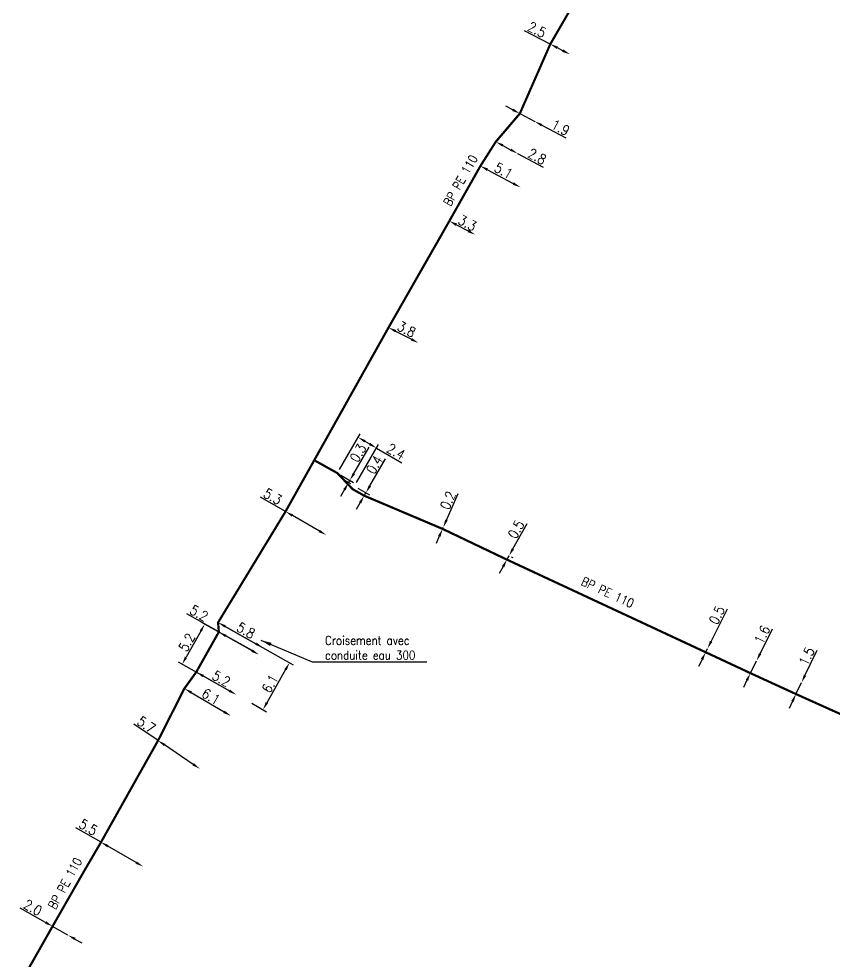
# Model space of a CAD drawing. Header units: millimetres. Extents: x 184998 to 186003, y 126995 to 128002.
# Drawn here: x 185274.8 to 185366.9, y 127391.6 to 127498 of the extents above; entities that cross this region are included whole.
import ezdxf

# ---------------------------------------------------------------- set-up
doc = ezdxf.new("R2010")
doc.units = ezdxf.units.MM
doc.header["$PDMODE"] = 34
doc.linetypes.add('L_25_PE', pattern=[2000, 1000, 1000])
doc.layers.get('DEFPOINTS').update_dxf_attribs({"linetype": 'CONTINUOUS'})
doc.layers.add('L_150', color=1, linetype='CONTINUOUS')
doc.styles.get("Standard").update_dxf_attribs({"font": 'romans.shx', "width": 0.85})
doc.dimstyles.get("Standard").update_dxf_attribs({"dimtxt": 1.5, "dimasz": 1.2, "dimexe": 0.625, "dimexo": 0.625, "dimgap": 0.25, "dimtad": 1, "dimdec": 1, "dimzin": 0, "dimdsep": 46, "dimtxsty": 'Standard', "dimcen": -0.5, "dimadec": 0, "dimazin": 0, "dimtfac": 1, "dimtdec": 1, "dimtmove": 0, "dimatfit": 3, "dimfxl": 0, "dimtolj": 1, "dimtzin": 0, "dimarcsym": 0})

# ---------------------------------------------------------------- blocks, each defined once
blk = doc.blocks.new('*D316')
at = {"layer": 'DEFPOINTS', "color": 0, "linetype": 'Continuous', "transparency": 16777216}
for p in [(185278.64, 127395.49), (185280.38, 127394.5), (185280.38, 127394.5)]:
    blk.add_point(p, dxfattribs=at)
at = {"layer": 'L_150', "color": 0, "linetype": 'Continuous', "lineweight": -2, "transparency": 16777216}
for p, q in [((185277.86, 127395.93), (185275, 127397.54)), ((185280.38, 127394.5), (185278.64, 127395.49)), ((185281.17, 127394.06), (185281.95, 127393.62))]:
    blk.add_line(p, q, dxfattribs=at)
at = {"layer": 'L_150', "color": 0, "linetype": 'Continuous', "transparency": 16777216}
for points in [[(185277.93, 127396.06), (185277.78, 127395.8), (185278.64, 127395.49)], [(185281.24, 127394.19), (185281.09, 127393.93), (185280.38, 127394.5)]]:
    blk.add_solid(points, dxfattribs=at)
at = {"layer": 'L_150', "color": 0, "linetype": 'Continuous', "transparency": 16777216, "insert": (185276.41, 127397.61), "char_height": 1.125, "attachment_point": 5, "rotation": 330.531}
blk.add_mtext('\\A1;2.0', dxfattribs=at)
blk = doc.blocks.new('*D317')
at = {"layer": 'DEFPOINTS', "color": 0, "linetype": 'Continuous', "transparency": 16777216}
for p in [(185284.11, 127404.99), (185288.87, 127402.24), (185288.87, 127402.24)]:
    blk.add_point(p, dxfattribs=at)
at = {"layer": 'L_150', "color": 0, "linetype": 'Continuous', "lineweight": -2, "transparency": 16777216}
for p, q in [((185284.11, 127404.99), (185281.27, 127406.63)), ((185288.09, 127402.69), (185284.89, 127404.54))]:
    blk.add_line(p, q, dxfattribs=at)
at = {"layer": 'L_150', "color": 0, "linetype": 'Continuous', "transparency": 16777216}
for points in [[(185284.96, 127404.67), (185284.81, 127404.41), (185284.11, 127404.99)], [(185288.16, 127402.82), (185288.01, 127402.56), (185288.87, 127402.24)]]:
    blk.add_solid(points, dxfattribs=at)
at = {"layer": 'L_150', "color": 0, "linetype": 'Continuous', "transparency": 16777216, "insert": (185282.67, 127406.69), "char_height": 1.125, "attachment_point": 5, "rotation": 329.9865}
blk.add_mtext('\\A1;5.5', dxfattribs=at)
blk = doc.blocks.new('*D318')
at = {"layer": 'DEFPOINTS', "color": 0, "linetype": 'Continuous', "transparency": 16777216}
for p in [(185290.55, 127416.47), (185295.27, 127413.28), (185295.27, 127413.28)]:
    blk.add_point(p, dxfattribs=at)
at = {"layer": 'L_150', "color": 0, "linetype": 'Continuous', "lineweight": -2, "transparency": 16777216}
for p, q in [((185290.55, 127416.47), (185287.83, 127418.31)), ((185294.52, 127413.78), (185291.29, 127415.97))]:
    blk.add_line(p, q, dxfattribs=at)
at = {"layer": 'L_150', "color": 0, "linetype": 'Continuous', "transparency": 16777216}
for points in [[(185291.38, 127416.09), (185291.21, 127415.84), (185290.55, 127416.47)], [(185294.61, 127413.91), (185294.44, 127413.66), (185295.27, 127413.28)]]:
    blk.add_solid(points, dxfattribs=at)
at = {"layer": 'L_150', "color": 0, "linetype": 'Continuous', "transparency": 16777216, "insert": (185289.24, 127418.26), "char_height": 1.125, "attachment_point": 5, "rotation": 325.9094}
blk.add_mtext('\\A1;5.7', dxfattribs=at)
blk = doc.blocks.new('*D321')
at = {"layer": 'DEFPOINTS', "color": 0, "linetype": 'Continuous', "transparency": 16777216}
for p in [(185293.52, 127422.34), (185298.77, 127419.25), (185298.77, 127419.25)]:
    blk.add_point(p, dxfattribs=at)
at = {"layer": 'L_150', "color": 0, "linetype": 'Continuous', "lineweight": -2, "transparency": 16777216}
blk.add_line((185294.29, 127421.89), (185298, 127419.71), dxfattribs=at)
at = {"layer": 'L_150', "color": 0, "linetype": 'Continuous', "transparency": 16777216}
for points in [[(185294.37, 127422.02), (185294.22, 127421.76), (185293.52, 127422.34)], [(185298.08, 127419.84), (185297.92, 127419.58), (185298.77, 127419.25)]]:
    blk.add_solid(points, dxfattribs=at)
at = {"layer": 'L_150', "color": 0, "linetype": 'Continuous', "transparency": 16777216, "insert": (185296.53, 127421.44), "char_height": 1.125, "attachment_point": 5, "rotation": 329.553}
blk.add_mtext('\\A1;6.1', dxfattribs=at)
blk = doc.blocks.new('*D322')
at = {"layer": 'DEFPOINTS', "color": 0, "linetype": 'Continuous', "transparency": 16777216}
for p in [(185294.86, 127424.2), (185299.39, 127421.64), (185299.39, 127421.64)]:
    blk.add_point(p, dxfattribs=at)
at = {"layer": 'L_150', "color": 0, "linetype": 'Continuous', "lineweight": -2, "transparency": 16777216}
blk.add_line((185295.64, 127423.76), (185298.61, 127422.09), dxfattribs=at)
at = {"layer": 'L_150', "color": 0, "linetype": 'Continuous', "transparency": 16777216}
for points in [[(185295.72, 127423.89), (185295.57, 127423.63), (185294.86, 127424.2)], [(185298.68, 127422.22), (185298.53, 127421.96), (185299.39, 127421.64)]]:
    blk.add_solid(points, dxfattribs=at)
at = {"layer": 'L_150', "color": 0, "linetype": 'Continuous', "transparency": 16777216, "insert": (185297.69, 127423.46), "char_height": 1.125, "attachment_point": 5, "rotation": 330.5847}
blk.add_mtext('\\A1;5.2', dxfattribs=at)
blk = doc.blocks.new('*D323')
at = {"layer": 'DEFPOINTS', "color": 0, "linetype": 'Continuous', "transparency": 16777216}
for p in [(185301.94, 127426.17), (185293.27, 127425.09), (185299.39, 127421.64)]:
    blk.add_point(p, dxfattribs=at)
at = {"layer": 'L_150', "color": 0, "linetype": 'Continuous', "lineweight": -2, "transparency": 16777216}
for p, q in [((185301.53, 127426.4), (185295.41, 127429.85)), ((185295.38, 127428.84), (185293.71, 127425.88)), ((185298.98, 127421.87), (185292.86, 127425.32))]:
    blk.add_line(p, q, dxfattribs=at)
at = {"layer": 'L_150', "color": 0, "linetype": 'Continuous', "transparency": 16777216}
for points in [[(185295.25, 127428.91), (185295.51, 127428.77), (185295.82, 127429.62)], [(185293.58, 127425.95), (185293.84, 127425.8), (185293.27, 127425.09)]]:
    blk.add_solid(points, dxfattribs=at)
at = {"layer": 'L_150', "color": 0, "linetype": 'Continuous', "transparency": 16777216, "insert": (185293.8, 127427.56), "char_height": 1.125, "attachment_point": 5, "rotation": 60.5847}
blk.add_mtext('\\A1;5.2', dxfattribs=at)
blk = doc.blocks.new('*D324')
at = {"layer": 'DEFPOINTS', "color": 0, "linetype": 'Continuous', "transparency": 16777216}
for p in [(185297.41, 127428.73), (185301.94, 127426.17), (185301.94, 127426.17)]:
    blk.add_point(p, dxfattribs=at)
at = {"layer": 'L_150', "color": 0, "linetype": 'Continuous', "lineweight": -2, "transparency": 16777216}
for p, q in [((185297.41, 127428.73), (185293.78, 127430.78)), ((185297.18, 127428.32), (185297.18, 127428.32)), ((185301.16, 127426.62), (185298.2, 127428.29)), ((185301.71, 127425.77), (185301.71, 127425.77))]:
    blk.add_line(p, q, dxfattribs=at)
at = {"layer": 'L_150', "color": 0, "linetype": 'Continuous', "transparency": 16777216}
for points in [[(185298.27, 127428.42), (185298.12, 127428.15), (185297.41, 127428.73)], [(185301.23, 127426.75), (185301.09, 127426.48), (185301.94, 127426.17)]]:
    blk.add_solid(points, dxfattribs=at)
at = {"layer": 'L_150', "color": 0, "linetype": 'Continuous', "transparency": 16777216, "insert": (185295.18, 127430.85), "char_height": 1.125, "attachment_point": 5, "rotation": 330.5847}
blk.add_mtext('\\A1;5.2', dxfattribs=at)
blk = doc.blocks.new('*D325')
at = {"layer": 'DEFPOINTS', "color": 0, "linetype": 'Continuous', "transparency": 16777216}
for p in [(185297.33, 127429.81), (185300.71, 127420.91), (185302.4, 127419.96)]:
    blk.add_point(p, dxfattribs=at)
at = {"layer": 'L_150', "color": 0, "linetype": 'Continuous', "lineweight": -2, "transparency": 16777216}
for p, q in [((185297.74, 127429.58), (185305.8, 127425.03)), ((185304.95, 127424.48), (185302.84, 127420.74)), ((185301.12, 127420.68), (185302.81, 127419.73))]:
    blk.add_line(p, q, dxfattribs=at)
at = {"layer": 'L_150', "color": 0, "linetype": 'Continuous', "transparency": 16777216}
for points in [[(185304.82, 127424.55), (185305.08, 127424.41), (185305.39, 127425.26)], [(185302.71, 127420.82), (185302.97, 127420.67), (185302.4, 127419.96)]]:
    blk.add_solid(points, dxfattribs=at)
at = {"layer": 'L_150', "color": 0, "linetype": 'Continuous', "transparency": 16777216, "insert": (185303.19, 127422.89), "char_height": 1.125, "attachment_point": 5, "rotation": 60.5847}
blk.add_mtext('\\A1;6.1', dxfattribs=at)
blk = doc.blocks.new('*D326')
at = {"layer": 'DEFPOINTS', "color": 0, "linetype": 'Continuous', "transparency": 16777216}
for p in [(185297.33, 127429.81), (185302.38, 127426.96), (185302.38, 127426.96)]:
    blk.add_point(p, dxfattribs=at)
at = {"layer": 'L_150', "color": 0, "linetype": 'Continuous', "lineweight": -2, "transparency": 16777216}
blk.add_line((185298.12, 127429.36), (185301.6, 127427.4), dxfattribs=at)
at = {"layer": 'L_150', "color": 0, "linetype": 'Continuous', "transparency": 16777216}
for points in [[(185298.19, 127429.49), (185298.04, 127429.23), (185297.33, 127429.81)], [(185301.67, 127427.53), (185301.53, 127427.27), (185302.38, 127426.96)]]:
    blk.add_solid(points, dxfattribs=at)
at = {"layer": 'L_150', "color": 0, "linetype": 'Continuous', "transparency": 16777216, "insert": (185300.47, 127428.9), "char_height": 1.125, "attachment_point": 5, "rotation": 330.5847}
blk.add_mtext('\\A1;5.8', dxfattribs=at)
blk = doc.blocks.new('*D327')
at = {"layer": 'DEFPOINTS', "color": 0, "linetype": 'Continuous', "transparency": 16777216}
for p in [(185304.94, 127442.33), (185309.54, 127439.68), (185309.54, 127439.68)]:
    blk.add_point(p, dxfattribs=at)
at = {"layer": 'L_150', "color": 0, "linetype": 'Continuous', "lineweight": -2, "transparency": 16777216}
for p, q in [((185304.94, 127442.33), (185302.1, 127443.96)), ((185308.76, 127440.13), (185305.72, 127441.88))]:
    blk.add_line(p, q, dxfattribs=at)
at = {"layer": 'L_150', "color": 0, "linetype": 'Continuous', "transparency": 16777216}
for points in [[(185305.8, 127442.01), (185305.65, 127441.75), (185304.94, 127442.33)], [(185308.83, 127440.26), (185308.68, 127440), (185309.54, 127439.68)]]:
    blk.add_solid(points, dxfattribs=at)
at = {"layer": 'L_150', "color": 0, "linetype": 'Continuous', "transparency": 16777216, "insert": (185303.5, 127444.02), "char_height": 1.125, "attachment_point": 5, "rotation": 330.097}
blk.add_mtext('\\A1;5.3', dxfattribs=at)
blk = doc.blocks.new('*D328')
at = {"layer": 'DEFPOINTS', "color": 0, "linetype": 'Continuous', "transparency": 16777216}
for p in [(185310.79, 127446.67), (185312.05, 127445.59), (185312.71, 127445.2)]:
    blk.add_point(p, dxfattribs=at)
at = {"layer": 'L_150', "color": 0, "linetype": 'Continuous', "lineweight": -2, "transparency": 16777216}
for p, q in [((185312.66, 127446.62), (185314.38, 127449.59)), ((185311.19, 127446.43), (185312.61, 127445.61)), ((185312.31, 127445.44), (185311.65, 127445.82)), ((185312.05, 127445.59), (185312.2, 127445.85)), ((185311.6, 127444.81), (185311.15, 127444.03))]:
    blk.add_line(p, q, dxfattribs=at)
at = {"layer": 'L_150', "color": 0, "linetype": 'Continuous', "transparency": 16777216}
for points in [[(185312.53, 127446.7), (185312.79, 127446.55), (185312.2, 127445.85)], [(185311.47, 127444.88), (185311.73, 127444.73), (185312.05, 127445.59)]]:
    blk.add_solid(points, dxfattribs=at)
at = {"layer": 'L_150', "color": 0, "linetype": 'Continuous', "transparency": 16777216, "insert": (185313.13, 127448.94), "char_height": 1.125, "attachment_point": 5, "rotation": 59.8902}
blk.add_mtext('\\A1;0.3', dxfattribs=at)
blk = doc.blocks.new('*D329')
at = {"layer": 'DEFPOINTS', "color": 0, "linetype": 'Continuous', "transparency": 16777216}
for p in [(185315.21, 127449.5), (185310.79, 127446.67), (185312.71, 127445.2)]:
    blk.add_point(p, dxfattribs=at)
at = {"layer": 'L_150', "color": 0, "linetype": 'Continuous', "lineweight": -2, "transparency": 16777216}
for p, q in [((185311.02, 127447.07), (185313.37, 127451.11)), ((185312.95, 127445.61), (185315.44, 127449.91)), ((185313.91, 127450.26), (185314.43, 127449.96)), ((185315.21, 127449.5), (185318.08, 127447.84))]:
    blk.add_line(p, q, dxfattribs=at)
at = {"layer": 'L_150', "color": 0, "linetype": 'Continuous', "transparency": 16777216}
for points in [[(185313.98, 127450.39), (185313.83, 127450.13), (185313.13, 127450.71)], [(185314.5, 127450.09), (185314.35, 127449.83), (185315.21, 127449.5)]]:
    blk.add_solid(points, dxfattribs=at)
at = {"layer": 'L_150', "color": 0, "linetype": 'Continuous', "transparency": 16777216, "insert": (185317.41, 127449.09), "char_height": 1.125, "attachment_point": 5, "rotation": 329.8902}
blk.add_mtext('\\A1;2.4', dxfattribs=at)
blk = doc.blocks.new('*D330')
at = {"layer": 'DEFPOINTS', "color": 0, "linetype": 'Continuous', "transparency": 16777216}
for p in [(185316.57, 127463.11), (185319.95, 127461.37), (185319.95, 127461.37)]:
    blk.add_point(p, dxfattribs=at)
at = {"layer": 'L_150', "color": 0, "linetype": 'Continuous', "lineweight": -2, "transparency": 16777216}
blk.add_line((185317.37, 127462.7), (185319.15, 127461.78), dxfattribs=at)
at = {"layer": 'L_150', "color": 0, "linetype": 'Continuous', "transparency": 16777216}
for points in [[(185317.44, 127462.83), (185317.3, 127462.57), (185316.57, 127463.11)], [(185319.22, 127461.91), (185319.08, 127461.65), (185319.95, 127461.37)]]:
    blk.add_solid(points, dxfattribs=at)
at = {"layer": 'L_150', "color": 0, "linetype": 'Continuous', "transparency": 16777216, "insert": (185318.6, 127462.91), "char_height": 1.125, "attachment_point": 5, "rotation": 332.6354}
blk.add_mtext('\\A1;3.8', dxfattribs=at)
blk = doc.blocks.new('*D331')
at = {"layer": 'DEFPOINTS', "color": 0, "linetype": 'Continuous', "transparency": 16777216}
for p in [(185323.43, 127475.13), (185326.35, 127473.6), (185326.35, 127473.6)]:
    blk.add_point(p, dxfattribs=at)
at = {"layer": 'L_150', "color": 0, "linetype": 'Continuous', "lineweight": -2, "transparency": 16777216}
blk.add_line((185324.23, 127474.72), (185325.56, 127474.02), dxfattribs=at)
at = {"layer": 'L_150', "color": 0, "linetype": 'Continuous', "transparency": 16777216}
for points in [[(185324.3, 127474.85), (185324.16, 127474.58), (185323.43, 127475.13)], [(185325.62, 127474.15), (185325.49, 127473.88), (185326.35, 127473.6)]]:
    blk.add_solid(points, dxfattribs=at)
at = {"layer": 'L_150', "color": 0, "linetype": 'Continuous', "transparency": 16777216, "insert": (185325.46, 127474.91), "char_height": 1.125, "attachment_point": 5, "rotation": 332.2889}
blk.add_mtext('\\A1;3.3', dxfattribs=at)
blk = doc.blocks.new('*D332')
at = {"layer": 'DEFPOINTS', "color": 0, "linetype": 'Continuous', "transparency": 16777216}
for p in [(185326.94, 127481.35), (185331.45, 127478.95), (185331.45, 127478.95)]:
    blk.add_point(p, dxfattribs=at)
at = {"layer": 'L_150', "color": 0, "linetype": 'Continuous', "lineweight": -2, "transparency": 16777216}
blk.add_line((185327.74, 127480.92), (185330.65, 127479.37), dxfattribs=at)
at = {"layer": 'L_150', "color": 0, "linetype": 'Continuous', "transparency": 16777216}
for points in [[(185327.81, 127481.06), (185327.67, 127480.79), (185326.94, 127481.35)], [(185330.72, 127479.51), (185330.58, 127479.24), (185331.45, 127478.95)]]:
    blk.add_solid(points, dxfattribs=at)
at = {"layer": 'L_150', "color": 0, "linetype": 'Continuous', "transparency": 16777216, "insert": (185329.55, 127480.81), "char_height": 1.125, "attachment_point": 5, "rotation": 332.0047}
blk.add_mtext('\\A1;5.1', dxfattribs=at)
blk = doc.blocks.new('*D333')
at = {"layer": 'DEFPOINTS', "color": 0, "linetype": 'Continuous', "transparency": 16777216}
for p in [(185328.68, 127484.09), (185331.14, 127482.76), (185331.14, 127482.76)]:
    blk.add_point(p, dxfattribs=at)
at = {"layer": 'L_150', "color": 0, "linetype": 'Continuous', "lineweight": -2, "transparency": 16777216}
for p, q in [((185329.47, 127483.66), (185330.35, 127483.19)), ((185331.14, 127482.76), (185334.03, 127481.21))]:
    blk.add_line(p, q, dxfattribs=at)
at = {"layer": 'L_150', "color": 0, "linetype": 'Continuous', "transparency": 16777216}
for points in [[(185329.54, 127483.8), (185329.4, 127483.53), (185328.68, 127484.09)], [(185330.42, 127483.32), (185330.28, 127483.06), (185331.14, 127482.76)]]:
    blk.add_solid(points, dxfattribs=at)
at = {"layer": 'L_150', "color": 0, "linetype": 'Continuous', "transparency": 16777216, "insert": (185333.34, 127482.43), "char_height": 1.125, "attachment_point": 5, "rotation": 331.6877}
blk.add_mtext('\\A1;2.8', dxfattribs=at)
blk = doc.blocks.new('*D334')
at = {"layer": 'DEFPOINTS', "color": 0, "linetype": 'Continuous', "transparency": 16777216}
for p in [(185331.39, 127487.27), (185333.07, 127486.38), (185333.07, 127486.38)]:
    blk.add_point(p, dxfattribs=at)
at = {"layer": 'L_150', "color": 0, "linetype": 'Continuous', "lineweight": -2, "transparency": 16777216}
for p, q in [((185330.59, 127487.7), (185329.8, 127488.12)), ((185331.39, 127487.27), (185333.07, 127486.38)), ((185333.86, 127485.96), (185336.59, 127484.51))]:
    blk.add_line(p, q, dxfattribs=at)
at = {"layer": 'L_150', "color": 0, "linetype": 'Continuous', "transparency": 16777216}
for points in [[(185330.66, 127487.83), (185330.52, 127487.56), (185331.39, 127487.27)], [(185333.93, 127486.09), (185333.79, 127485.83), (185333.07, 127486.38)]]:
    blk.add_solid(points, dxfattribs=at)
at = {"layer": 'L_150', "color": 0, "linetype": 'Continuous', "transparency": 16777216, "insert": (185335.98, 127485.69), "char_height": 1.125, "attachment_point": 5, "rotation": 332.0306}
blk.add_mtext('\\A1;1.9', dxfattribs=at)
blk = doc.blocks.new('*D335')
at = {"layer": 'DEFPOINTS', "color": 0, "linetype": 'Continuous', "transparency": 16777216}
for p in [(185334.83, 127495.11), (185337.05, 127493.96), (185337.05, 127493.96)]:
    blk.add_point(p, dxfattribs=at)
at = {"layer": 'L_150', "color": 0, "linetype": 'Continuous', "lineweight": -2, "transparency": 16777216}
for p, q in [((185334.83, 127495.11), (185331.92, 127496.62)), ((185336.25, 127494.37), (185335.63, 127494.7))]:
    blk.add_line(p, q, dxfattribs=at)
at = {"layer": 'L_150', "color": 0, "linetype": 'Continuous', "transparency": 16777216}
for points in [[(185335.7, 127494.83), (185335.56, 127494.56), (185334.83, 127495.11)], [(185336.32, 127494.51), (185336.18, 127494.24), (185337.05, 127493.96)]]:
    blk.add_solid(points, dxfattribs=at)
at = {"layer": 'L_150', "color": 0, "linetype": 'Continuous', "transparency": 16777216, "insert": (185333.32, 127496.74), "char_height": 1.125, "attachment_point": 5, "rotation": 332.5975}
blk.add_mtext('\\A1;2.5', dxfattribs=at)
blk = doc.blocks.new('*D339')
at = {"layer": 'DEFPOINTS', "color": 0, "linetype": 'Continuous', "transparency": 16777216}
for p in [(185312.71, 127445.2), (185314.02, 127444.46), (185313.82, 127444.12)]:
    blk.add_point(p, dxfattribs=at)
at = {"layer": 'L_150', "color": 0, "linetype": 'Continuous', "lineweight": -2, "transparency": 16777216}
for p, q in [((185314.47, 127445.23), (185316.23, 127448.28)), ((185313.12, 127444.97), (185314.42, 127444.22)), ((185313.82, 127444.12), (185314.02, 127444.46)), ((185313.37, 127443.34), (185312.92, 127442.56))]:
    blk.add_line(p, q, dxfattribs=at)
at = {"layer": 'L_150', "color": 0, "linetype": 'Continuous', "transparency": 16777216}
for points in [[(185314.34, 127445.31), (185314.6, 127445.16), (185314.02, 127444.46)], [(185313.24, 127443.41), (185313.5, 127443.26), (185313.82, 127444.12)]]:
    blk.add_solid(points, dxfattribs=at)
at = {"layer": 'L_150', "color": 0, "linetype": 'Continuous', "transparency": 16777216, "insert": (185314.98, 127447.61), "char_height": 1.125, "attachment_point": 5, "rotation": 59.8902}
blk.add_mtext('\\A1;0.4', dxfattribs=at)
blk = doc.blocks.new('*D1111')
at = {"layer": 'DEFPOINTS', "color": 0, "linetype": 'Continuous', "transparency": 16777216}
for p in [(185363.19, 127423.02), (185363.19, 127423.02), (185362.56, 127421.72)]:
    blk.add_point(p, dxfattribs=at)
at = {"layer": 'L_150', "color": 0, "linetype": 'Continuous', "lineweight": -2, "transparency": 16777216}
for p, q in [((185363.58, 127423.83), (185364.94, 127426.67)), ((185362.56, 127421.72), (185363.19, 127423.02)), ((185362.17, 127420.91), (185361.78, 127420.09))]:
    blk.add_line(p, q, dxfattribs=at)
at = {"layer": 'L_150', "color": 0, "linetype": 'Continuous', "transparency": 16777216}
for points in [[(185363.45, 127423.9), (185363.72, 127423.77), (185363.19, 127423.02)], [(185362.04, 127420.97), (185362.31, 127420.84), (185362.56, 127421.72)]]:
    blk.add_solid(points, dxfattribs=at)
at = {"layer": 'L_150', "color": 0, "linetype": 'Continuous', "transparency": 16777216, "insert": (185363.78, 127425.98), "char_height": 1.125, "attachment_point": 5, "rotation": 64.3036}
blk.add_mtext('\\A1;1.5', dxfattribs=at)
blk = doc.blocks.new('*D1112')
at = {"layer": 'DEFPOINTS', "color": 0, "linetype": 'Continuous', "transparency": 16777216}
for p in [(185358.11, 127425.47), (185358.11, 127425.47), (185357.42, 127424.08)]:
    blk.add_point(p, dxfattribs=at)
at = {"layer": 'L_150', "color": 0, "linetype": 'Continuous', "lineweight": -2, "transparency": 16777216}
for p, q in [((185358.51, 127426.27), (185359.91, 127429.09)), ((185357.42, 127424.08), (185358.11, 127425.47)), ((185357.02, 127423.27), (185356.62, 127422.47))]:
    blk.add_line(p, q, dxfattribs=at)
at = {"layer": 'L_150', "color": 0, "linetype": 'Continuous', "transparency": 16777216}
for points in [[(185358.38, 127426.34), (185358.64, 127426.21), (185358.11, 127425.47)], [(185356.89, 127423.34), (185357.16, 127423.21), (185357.42, 127424.08)]]:
    blk.add_solid(points, dxfattribs=at)
at = {"layer": 'L_150', "color": 0, "linetype": 'Continuous', "transparency": 16777216, "insert": (185358.74, 127428.42), "char_height": 1.125, "attachment_point": 5, "rotation": 63.6476}
blk.add_mtext('\\A1;1.6', dxfattribs=at)
blk = doc.blocks.new('*D1113')
at = {"layer": 'DEFPOINTS', "color": 0, "linetype": 'Continuous', "transparency": 16777216}
for p in [(185352.37, 127426.44), (185352.58, 127426.86), (185352.58, 127426.86)]:
    blk.add_point(p, dxfattribs=at)
at = {"layer": 'L_150', "color": 0, "linetype": 'Continuous', "lineweight": -2, "transparency": 16777216}
for p, q in [((185352.98, 127427.67), (185354.83, 127431.35)), ((185352.37, 127426.44), (185352.58, 127426.86)), ((185351.97, 127425.64), (185351.56, 127424.83))]:
    blk.add_line(p, q, dxfattribs=at)
at = {"layer": 'L_150', "color": 0, "linetype": 'Continuous', "transparency": 16777216}
for points in [[(185352.85, 127427.74), (185353.12, 127427.6), (185352.58, 127426.86)], [(185351.83, 127425.71), (185352.1, 127425.57), (185352.37, 127426.44)]]:
    blk.add_solid(points, dxfattribs=at)
at = {"layer": 'L_150', "color": 0, "linetype": 'Continuous', "transparency": 16777216, "insert": (185353.63, 127430.63), "char_height": 1.125, "attachment_point": 5, "rotation": 63.3869}
blk.add_mtext('\\A1;0.5', dxfattribs=at)
blk = doc.blocks.new('*D1114')
at = {"layer": 'DEFPOINTS', "color": 0, "linetype": 'Continuous', "transparency": 16777216}
for p in [(185329.74, 127436.99), (185329.98, 127437.42), (185330.17, 127437.33)]:
    blk.add_point(p, dxfattribs=at)
at = {"layer": 'L_150', "color": 0, "linetype": 'Continuous', "lineweight": -2, "transparency": 16777216}
for p, q in [((185330.61, 127438.12), (185332.2, 127440.99)), ((185329.93, 127436.89), (185330.17, 127437.33)), ((185330.16, 127436.79), (185330.36, 127436.69)), ((185330.4, 127437.22), (185330.6, 127437.13)), ((185329.5, 127436.11), (185329.06, 127435.32))]:
    blk.add_line(p, q, dxfattribs=at)
at = {"layer": 'L_150', "color": 0, "linetype": 'Continuous', "transparency": 16777216}
for points in [[(185330.48, 127438.19), (185330.74, 127438.05), (185330.17, 127437.33)], [(185329.36, 127436.18), (185329.63, 127436.03), (185329.93, 127436.89)]]:
    blk.add_solid(points, dxfattribs=at)
at = {"layer": 'L_150', "color": 0, "linetype": 'Continuous', "transparency": 16777216, "insert": (185330.97, 127440.31), "char_height": 1.125, "attachment_point": 5, "rotation": 61.0205}
blk.add_mtext('\\A1;0.5', dxfattribs=at)
blk = doc.blocks.new('*D1271')
at = {"layer": 'DEFPOINTS', "color": 0, "linetype": 'Continuous', "transparency": 16777216}
for p in [(185322.67, 127440.37), (185322.75, 127440.55), (185322.75, 127440.55)]:
    blk.add_point(p, dxfattribs=at)
at = {"layer": 'L_150', "color": 0, "linetype": 'Continuous', "lineweight": -2, "transparency": 16777216}
for p, q in [((185323.11, 127441.37), (185324.43, 127444.37)), ((185322.67, 127440.37), (185322.75, 127440.55)), ((185322.3, 127439.54), (185321.94, 127438.72))]:
    blk.add_line(p, q, dxfattribs=at)
at = {"layer": 'L_150', "color": 0, "linetype": 'Continuous', "transparency": 16777216}
for points in [[(185322.97, 127441.43), (185323.25, 127441.31), (185322.75, 127440.55)], [(185322.16, 127439.6), (185322.44, 127439.48), (185322.67, 127440.37)]]:
    blk.add_solid(points, dxfattribs=at)
at = {"layer": 'L_150', "color": 0, "linetype": 'Continuous', "transparency": 16777216, "insert": (185323.27, 127443.59), "char_height": 1.125, "attachment_point": 5, "rotation": 66.1683}
blk.add_mtext('\\A1;0.2', dxfattribs=at)

msp = doc.modelspace()

# ---------------------------------------------------------------- linework, layer by layer
at = {"layer": 'L_150', "linetype": 'L_25_PE', "const_width": 0.25}
for points in [[(185274.96, 127389), (185278.64, 127395.49), (185282.21, 127401.74), (185284.11, 127404.99), (185288.29, 127412.45), (185290.55, 127416.47), (185293.52, 127422.34), (185294.86, 127424.2), (185297.41, 127428.73), (185297.33, 127429.81), (185304.94, 127442.33), (185316.57, 127463.11), (185316.57, 127463.11), (185323.43, 127475.13), (185326.94, 127481.35), (185328.68, 127484.09), (185331.39, 127487.27), (185334.83, 127495.11), (185340.36, 127504.67)], [(185308.19, 127448.12), (185310.79, 127446.67), (185312.51, 127444.86), (185313.82, 127444.12), (185322.67, 127440.37), (185329.74, 127436.99), (185352.37, 127426.44), (185357.42, 127424.08), (185362.56, 127421.72), (185367.76, 127419.38), (185372.94, 127416.95), (185378.16, 127414.52), (185383.32, 127412.28), (185388.15, 127409.98), (185392.67, 127407.73), (185397.77, 127405.45), (185402.5, 127403.07), (185406.49, 127401.2), (185406.49, 127401.2), (185406.82, 127400.72), (185411.61, 127398.55)]]:
    msp.add_lwpolyline(points, dxfattribs=at)

# ---------------------------------------------------------------- texts
at = {"layer": 'L_150', "linetype": 'L_25_PE', "width": 0.85}
for rotation, p in [(60.5177, (185323.56, 127476.71)), (335.0222, (185338.22, 127434.09)), (61.1308, (185278.96, 127397.32))]:
    msp.add_text('BP PE 110', height=1, rotation=rotation, dxfattribs=at).set_placement(p)
at = {"layer": 'L_150', "linetype": 'Continuous', "insert": (185309.4, 127426.94), "char_height": 1, "attachment_point": 4}
msp.add_mtext('Croisement avec\\Pconduite eau 300 ', dxfattribs=at)

# ---------------------------------------------------------------- dimensions: what is measured, and where the dimension line sits
at = {"layer": 'L_150', "linetype": 'Continuous'}
for base, p1, p2, angle, picture, middle in [((185337.05, 127493.96), (185334.83, 127495.11), (185337.05, 127493.96), 152.5975, '*D335', (185332.98, 127496.07)), ((185333.07, 127486.38), (185331.39, 127487.27), (185333.07, 127486.38), 152.0306, '*D334', (185335.62, 127485.02)), ((185331.14, 127482.76), (185328.68, 127484.09), (185331.14, 127482.76), 151.6877, '*D333', (185332.98, 127481.77)), ((185331.45, 127478.95), (185326.94, 127481.35), (185331.45, 127478.95), 152.0047, '*D332', (185329.19, 127480.15)), ((185326.35, 127473.6), (185323.43, 127475.13), (185326.35, 127473.6), 152.2889, '*D331', (185325.11, 127474.25)), ((185319.95, 127461.37), (185316.57, 127463.11), (185319.95, 127461.37), 152.6354, '*D330', (185318.26, 127462.24)), ((185315.21, 127449.5), (185310.79, 127446.67), (185312.71, 127445.2), 149.8902, '*D329', (185317.03, 127448.44)), ((185312.05, 127445.59), (185310.79, 127446.67), (185312.71, 127445.2), 59.8902, '*D328', (185313.78, 127448.56)), ((185314.02, 127444.46), (185313.82, 127444.12), (185312.71, 127445.2), 239.8902, '*D339', (185315.63, 127447.23)), ((185309.54, 127439.68), (185304.94, 127442.33), (185309.54, 127439.68), 150.097, '*D327', (185303.13, 127443.37)), ((185322.75, 127440.55), (185322.67, 127440.37), (185322.75, 127440.55), 246.1683, '*D1271', (185323.95, 127443.28)), ((185330.17, 127437.33), (185329.74, 127436.99), (185329.98, 127437.42), 241.0205, '*D1114', (185331.62, 127439.95)), ((185301.94, 127426.17), (185297.41, 127428.73), (185301.94, 127426.17), 150.5847, '*D324', (185294.81, 127430.19)), ((185352.58, 127426.86), (185352.37, 127426.44), (185352.58, 127426.86), 243.3869, '*D1113', (185354.3, 127430.29)), ((185293.27, 127425.09), (185301.94, 127426.17), (185299.39, 127421.64), 60.5847, '*D323', (185294.45, 127427.19)), ((185302.38, 127426.96), (185297.33, 127429.81), (185302.38, 127426.96), 150.5847, '*D326', (185300.1, 127428.25)), ((185302.4, 127419.96), (185297.33, 127429.81), (185300.71, 127420.91), 60.5847, '*D325', (185303.85, 127422.53)), ((185358.11, 127425.47), (185357.42, 127424.08), (185358.11, 127425.47), 243.6476, '*D1112', (185359.41, 127428.08)), ((185363.191, 127423.023), (185362.5623, 127421.7164), (185363.191, 127423.023), 244.3036, '*D1111', (185364.4575, 127425.6551)), ((185299.39, 127421.64), (185294.86, 127424.2), (185299.39, 127421.64), 150.5847, '*D322', (185297.32, 127422.81)), ((185298.77, 127419.25), (185293.52, 127422.34), (185298.77, 127419.25), 149.553, '*D321', (185296.15, 127420.8)), ((185295.27, 127413.28), (185290.55, 127416.47), (185295.27, 127413.28), 145.9094, '*D318', (185288.82, 127417.64)), ((185288.87, 127402.24), (185284.11, 127404.99), (185288.87, 127402.24), 149.9865, '*D317', (185282.3, 127406.04)), ((185280.38, 127394.5), (185278.64, 127395.49), (185280.38, 127394.5), 150.531, '*D316', (185276.04, 127396.96))]:
    dim = msp.add_linear_dim(base=base, p1=p1, p2=p2, angle=angle, dimstyle='Standard', override={"dimscale": 0.75}, dxfattribs=at)
    dim.commit()
    dim.dimension.update_dxf_attribs({"geometry": picture, "text_midpoint": middle, "dimtype": 160})

# ---------------------------------------------------------------- leaders
at = {"layer": 'L_150', "linetype": 'Continuous', "annotation_type": 0, "has_hookline": 1, "hookline_direction": 0, "text_width": 11.5}
msp.add_leader([(185302.17, 127427.79), (185307.95, 127425.36), (185309.15, 127425.36)], dimstyle='Standard', dxfattribs=at)

doc.saveas('drawing.dxf')
